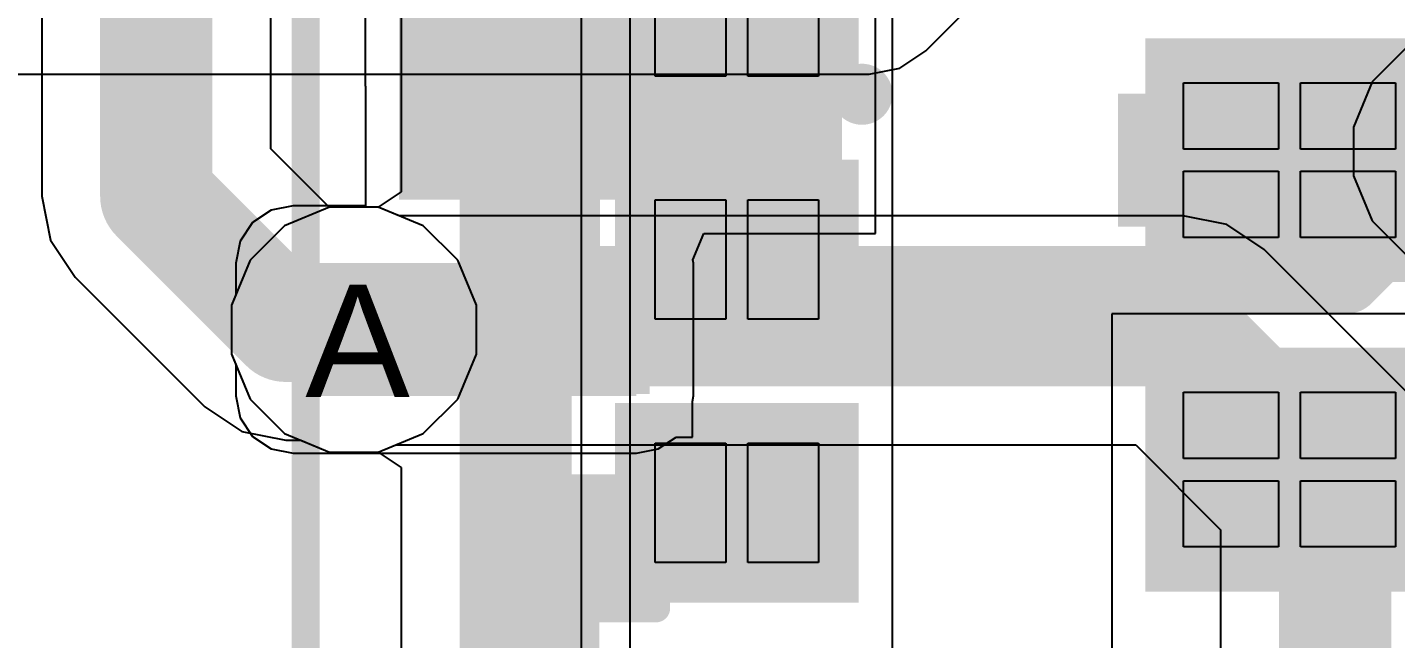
# Model space of a CAD drawing. Header units: inches. Extents: x 0 to 208, y 0 to 213.
# Drawn here: x 4.582 to 4.8257, y 1.5502 to 1.6591 of the extents above; entities that cross this region are included whole.
import ezdxf

# ---------------------------------------------------------------- set-up
doc = ezdxf.new("R2010")
doc.units = ezdxf.units.IN
doc.header["$MEASUREMENT"] = 0
for name, color, linetype in [('Bottom Layer', 5, 'Continuous'), ('Bottom Overlay', 54, 'Continuous'), ('Bottom Paste', 16, 'Continuous'), ('Bottom Solder', 6, 'Continuous'), ('Drill Drawing', 1, 'Continuous'), ('L2_GND1', 16, 'Continuous'), ('L3_SIG1', 76, 'Continuous'), ('L4_PWR', 90, 'Continuous'), ('L5_GND2', 156, 'Continuous'), ('L6_SIG2', 130, 'Continuous'), ('L7_GND3', 216, 'Continuous'), ('Top Layer', 1, 'Continuous'), ('Top Overlay', 2, 'Continuous'), ('Top Paste', 8, 'Continuous'), ('Top Solder', 216, 'Continuous'), ('Via Holes', 16, 'Continuous')]:
    doc.layers.add(name, color=color, linetype=linetype)
doc.styles.add('Arial', font='', dxfattribs={"height": 0.2})
doc.styles.get('Arial').set_extended_font_data('Arial')

# ---------------------------------------------------------------- blocks, each defined once
blk = doc.blocks.new('TXB0102DCUT_B_253')
at = {"layer": 'Bottom Layer'}
for points in [[(-0.07677, 0.03543), (-0.04528, 0.03543), (-0.04528, 0.02362), (-0.07677, 0.02362)], [(0.04527, 0.03543), (0.07677, 0.03543), (0.07677, 0.02362), (0.04527, 0.02362)], [(-0.07677, 0.01575), (-0.04528, 0.01575), (-0.04528, 0.00394), (-0.07677, 0.00394)], [(0.04527, 0.01575), (0.07677, 0.01575), (0.07677, 0.00394), (0.04527, 0.00394)], [(-0.07677, -0.00394), (-0.04528, -0.00394), (-0.04528, -0.01575), (-0.07677, -0.01575)], [(0.04527, -0.00394), (0.07677, -0.00394), (0.07677, -0.01575), (0.04527, -0.01575)], [(-0.07677, -0.02362), (-0.04528, -0.02362), (-0.04528, -0.03543), (-0.07677, -0.03543)], [(0.04527, -0.02362), (0.07677, -0.02362), (0.07677, -0.03543), (0.04527, -0.03543)]]:
    blk.add_hatch(color=5, dxfattribs=at).paths.add_polyline_path(points)
at = {"layer": 'Bottom Paste'}
for points in [[(-0.07677, 0.03543), (-0.04528, 0.03543), (-0.04528, 0.02362), (-0.07677, 0.02362)], [(0.04527, 0.03543), (0.07677, 0.03543), (0.07677, 0.02362), (0.04527, 0.02362)], [(-0.07677, 0.01575), (-0.04528, 0.01575), (-0.04528, 0.00394), (-0.07677, 0.00394)], [(0.04527, 0.01575), (0.07677, 0.01575), (0.07677, 0.00394), (0.04527, 0.00394)], [(-0.07677, -0.00394), (-0.04528, -0.00394), (-0.04528, -0.01575), (-0.07677, -0.01575)], [(0.04527, -0.00394), (0.07677, -0.00394), (0.07677, -0.01575), (0.04527, -0.01575)], [(-0.07677, -0.02362), (-0.04528, -0.02362), (-0.04528, -0.03543), (-0.07677, -0.03543)], [(0.04527, -0.02362), (0.07677, -0.02362), (0.07677, -0.03543), (0.04527, -0.03543)]]:
    blk.add_hatch(color=16, dxfattribs=at).paths.add_polyline_path(points)
at = {"layer": 'Bottom Solder'}
for points in [[(-0.08077, 0.03943), (-0.04128, 0.03943), (-0.04128, 0.01962), (-0.08077, 0.01962)], [(0.04127, 0.03943), (0.08077, 0.03943), (0.08077, 0.01962), (0.04127, 0.01962)], [(-0.08077, 0.01975), (-0.04128, 0.01975), (-0.04128, -0.00006), (-0.08077, -0.00006)], [(0.04127, 0.01975), (0.08077, 0.01975), (0.08077, -0.00006), (0.04127, -0.00006)], [(-0.08077, 0.00006), (-0.04128, 0.00006), (-0.04128, -0.01975), (-0.08077, -0.01975)], [(0.04127, 0.00006), (0.08077, 0.00006), (0.08077, -0.01975), (0.04127, -0.01975)], [(-0.08077, -0.01962), (-0.04128, -0.01962), (-0.04128, -0.03943), (-0.08077, -0.03943)], [(0.04127, -0.01962), (0.08077, -0.01962), (0.08077, -0.03943), (0.04127, -0.03943)]]:
    blk.add_hatch(color=6, dxfattribs=at).paths.add_polyline_path(points)
at = {"layer": 'Bottom Overlay'}
for points in [[(-0.041, 0.041, 0.005, 0.005, 0), (0.038, 0.041, 0.005, 0.005, 0)], [(-0.041, -0.041, 0.005, 0.005, 0), (0.038, -0.041, 0.005, 0.005, 0)]]:
    blk.add_lwpolyline(points, format="xyseb", dxfattribs=at)
for points in [[(-0.04225, 0.041, 0.0025, 0.0025, 1), (-0.03975, 0.041, 0.0025, 0.0025, 1)], [(0.03675, 0.041, 0.0025, 0.0025, 1), (0.03925, 0.041, 0.0025, 0.0025, 1)], [(-0.0605, -0.043, 0.00787, 0.00787, 1), (-0.0635, -0.043, 0.00787, 0.00787, 1)], [(-0.04225, -0.041, 0.0025, 0.0025, 1), (-0.03975, -0.041, 0.0025, 0.0025, 1)], [(0.03675, -0.041, 0.0025, 0.0025, 1), (0.03925, -0.041, 0.0025, 0.0025, 1)], [(-0.06547, -0.043, 0.00394, 0.00394, 1), (-0.06153, -0.043, 0.00394, 0.00394, 1)], [(-0.06247, -0.043, 0.00394, 0.00394, 1), (-0.05853, -0.043, 0.00394, 0.00394, 1)]]:
    blk.add_lwpolyline(points, format="xyseb", close=True, dxfattribs=at)
blk = doc.blocks.new('A7682E_254')
at = {"layer": 'Top Layer'}
for points in [[(-0.32677, 0.12205), (-0.29134, 0.12205), (-0.29134, 0.09449), (-0.32677, 0.09449)], [(-0.23228, 0.10039), (-0.18898, 0.10039), (-0.18898, 0.06496), (-0.23228, 0.06496)], [(-0.32677, 0.07874), (-0.29134, 0.07874), (-0.29134, 0.05118), (-0.32677, 0.05118)], [(-0.23228, 0.04528), (-0.18898, 0.04528), (-0.18898, 0.00984), (-0.23228, 0.00984)], [(-0.32677, 0.03543), (-0.29134, 0.03543), (-0.29134, 0.00787), (-0.32677, 0.00787)]]:
    blk.add_hatch(color=1, dxfattribs=at).paths.add_polyline_path(points)
at = {"layer": 'Top Solder'}
for points in [[(-0.33077, 0.12605), (-0.28734, 0.12605), (-0.28734, 0.09049), (-0.33077, 0.09049)], [(-0.23628, 0.10439), (-0.18498, 0.10439), (-0.18498, 0.06096), (-0.23628, 0.06096)], [(-0.33077, 0.08274), (-0.28734, 0.08274), (-0.28734, 0.04718), (-0.33077, 0.04718)], [(-0.23628, 0.04928), (-0.18498, 0.04928), (-0.18498, 0.00584), (-0.23628, 0.00584)], [(-0.33077, 0.03943), (-0.28734, 0.03943), (-0.28734, 0.00387), (-0.33077, 0.00387)]]:
    blk.add_hatch(color=216, dxfattribs=at).paths.add_polyline_path(points)
at = {"layer": 'Top Overlay'}
blk.add_lwpolyline([(-0.38583, -0.38583, 0.005, 0.005, 0), (-0.38583, 0.38582, 0.005, 0.005, 0)], format="xyseb", dxfattribs=at)
at = {"layer": 'Top Paste'}
for p, q in [((-0.32362, 0.09764), (-0.32362, 0.1189)), ((-0.31102, 0.1189), (-0.31102, 0.09764)), ((-0.30709, 0.09764), (-0.30709, 0.1189)), ((-0.29449, 0.1189), (-0.29449, 0.09764)), ((-0.31102, 0.09764), (-0.32362, 0.09764)), ((-0.29449, 0.09764), (-0.30709, 0.09764)), ((-0.22953, 0.08465), (-0.22953, 0.09646)), ((-0.22953, 0.09646), (-0.2126, 0.09646)), ((-0.2126, 0.09646), (-0.2126, 0.08465)), ((-0.20866, 0.08465), (-0.20866, 0.09646)), ((-0.20866, 0.09646), (-0.19173, 0.09646)), ((-0.19173, 0.09646), (-0.19173, 0.08465)), ((-0.2126, 0.08465), (-0.22953, 0.08465)), ((-0.19173, 0.08465), (-0.20866, 0.08465)), ((-0.22953, 0.0689), (-0.22953, 0.08071)), ((-0.22953, 0.08071), (-0.2126, 0.08071)), ((-0.2126, 0.08071), (-0.2126, 0.0689)), ((-0.20866, 0.0689), (-0.20866, 0.08071)), ((-0.20866, 0.08071), (-0.19173, 0.08071)), ((-0.19173, 0.08071), (-0.19173, 0.0689)), ((-0.32362, 0.05433), (-0.32362, 0.07559)), ((-0.32362, 0.07559), (-0.31102, 0.07559)), ((-0.31102, 0.07559), (-0.31102, 0.05433)), ((-0.30709, 0.05433), (-0.30709, 0.07559)), ((-0.30709, 0.07559), (-0.29449, 0.07559)), ((-0.29449, 0.07559), (-0.29449, 0.05433)), ((-0.2126, 0.0689), (-0.22953, 0.0689)), ((-0.19173, 0.0689), (-0.20866, 0.0689)), ((-0.31102, 0.05433), (-0.32362, 0.05433)), ((-0.29449, 0.05433), (-0.30709, 0.05433)), ((-0.22953, 0.02953), (-0.22953, 0.04134)), ((-0.22953, 0.04134), (-0.2126, 0.04134)), ((-0.2126, 0.04134), (-0.2126, 0.02953)), ((-0.20866, 0.02953), (-0.20866, 0.04134)), ((-0.20866, 0.04134), (-0.19173, 0.04134)), ((-0.19173, 0.04134), (-0.19173, 0.02953)), ((-0.32362, 0.01102), (-0.32362, 0.03228)), ((-0.32362, 0.03228), (-0.31102, 0.03228)), ((-0.31102, 0.03228), (-0.31102, 0.01102)), ((-0.30709, 0.01102), (-0.30709, 0.03228)), ((-0.30709, 0.03228), (-0.29449, 0.03228)), ((-0.29449, 0.03228), (-0.29449, 0.01102)), ((-0.2126, 0.02953), (-0.22953, 0.02953)), ((-0.19173, 0.02953), (-0.20866, 0.02953)), ((-0.22953, 0.01378), (-0.22953, 0.02559)), ((-0.22953, 0.02559), (-0.2126, 0.02559)), ((-0.2126, 0.02559), (-0.2126, 0.01378)), ((-0.20866, 0.01378), (-0.20866, 0.02559)), ((-0.20866, 0.02559), (-0.19173, 0.02559)), ((-0.19173, 0.02559), (-0.19173, 0.01378)), ((-0.2126, 0.01378), (-0.22953, 0.01378)), ((-0.19173, 0.01378), (-0.20866, 0.01378)), ((-0.31102, 0.01102), (-0.32362, 0.01102)), ((-0.29449, 0.01102), (-0.30709, 0.01102))]:
    blk.add_line(p, q, dxfattribs=at)
blk = doc.blocks.new('CAP_0402_B_294')
at = {"layer": 'Bottom Layer'}
for points in [[(-0.0095, 0.0125), (-0.0095, -0.0125), (-0.0275, -0.0125), (-0.0275, 0.0125)], [(0.0275, 0.0125), (0.0275, -0.0125), (0.0095, -0.0125), (0.0095, 0.0125)]]:
    blk.add_hatch(color=5, dxfattribs=at).paths.add_polyline_path(points)
at = {"layer": 'Bottom Paste'}
for points in [[(-0.0095, 0.0125), (-0.0095, -0.0125), (-0.0275, -0.0125), (-0.0275, 0.0125)], [(0.0275, 0.0125), (0.0275, -0.0125), (0.0095, -0.0125), (0.0095, 0.0125)]]:
    blk.add_hatch(color=16, dxfattribs=at).paths.add_polyline_path(points)
at = {"layer": 'Bottom Solder'}
for points in [[(-0.00714, 0.01486), (-0.00714, -0.01486), (-0.02986, -0.01486), (-0.02986, 0.01486)], [(0.02986, 0.01486), (0.02986, -0.01486), (0.00714, -0.01486), (0.00714, 0.01486)]]:
    blk.add_hatch(color=6, dxfattribs=at).paths.add_polyline_path(points)
at = {"layer": 'Bottom Overlay'}
for points in [[(-0.011, 0.016, 0.005, 0.005, 0), (-0.031, 0.016, 0.005, 0.005, 0)], [(-0.031, -0.016, 0.005, 0.005, 0), (-0.031, 0.016, 0.005, 0.005, 0)], [(0.031, 0.016, 0.005, 0.005, 0), (0.011, 0.016, 0.005, 0.005, 0)], [(0.031, -0.016, 0.005, 0.005, 0), (0.031, 0.016, 0.005, 0.005, 0)], [(-0.011, -0.016, 0.005, 0.005, 0), (-0.031, -0.016, 0.005, 0.005, 0)], [(0.031, -0.016, 0.005, 0.005, 0), (0.011, -0.016, 0.005, 0.005, 0)]]:
    blk.add_lwpolyline(points, format="xyseb", dxfattribs=at)
for points in [[(-0.03225, 0.016, 0.0025, 0.0025, 1), (-0.02975, 0.016, 0.0025, 0.0025, 1)], [(-0.03225, 0.016, 0.0025, 0.0025, 1), (-0.02975, 0.016, 0.0025, 0.0025, 1)], [(-0.01225, 0.016, 0.0025, 0.0025, 1), (-0.00975, 0.016, 0.0025, 0.0025, 1)], [(0.00975, 0.016, 0.0025, 0.0025, 1), (0.01225, 0.016, 0.0025, 0.0025, 1)], [(0.02975, 0.016, 0.0025, 0.0025, 1), (0.03225, 0.016, 0.0025, 0.0025, 1)], [(0.02975, 0.016, 0.0025, 0.0025, 1), (0.03225, 0.016, 0.0025, 0.0025, 1)], [(-0.03225, -0.016, 0.0025, 0.0025, 1), (-0.02975, -0.016, 0.0025, 0.0025, 1)], [(-0.03225, -0.016, 0.0025, 0.0025, 1), (-0.02975, -0.016, 0.0025, 0.0025, 1)], [(-0.01225, -0.016, 0.0025, 0.0025, 1), (-0.00975, -0.016, 0.0025, 0.0025, 1)], [(0.00975, -0.016, 0.0025, 0.0025, 1), (0.01225, -0.016, 0.0025, 0.0025, 1)], [(0.02975, -0.016, 0.0025, 0.0025, 1), (0.03225, -0.016, 0.0025, 0.0025, 1)], [(0.02975, -0.016, 0.0025, 0.0025, 1), (0.03225, -0.016, 0.0025, 0.0025, 1)]]:
    blk.add_lwpolyline(points, format="xyseb", close=True, dxfattribs=at)

msp = doc.modelspace()

# ---------------------------------------------------------------- hatches: boundary and pattern name
at = {"layer": 'Bottom Layer'}
h = msp.add_hatch(color=5, dxfattribs=at)
edge = h.paths.add_edge_path()
edge.add_arc((4.64019, 1.60525), 0.01181, 0, 360)
msp.add_hatch(color=5, dxfattribs=at).paths.add_polyline_path([(4.6905, 1.59344), (4.6905, 1.6171), (4.62935, 1.6171), (4.62935, 1.59344)])
at = {"layer": 'L2_GND1'}
h = msp.add_hatch(color=16, dxfattribs=at)
edge = h.paths.add_edge_path()
edge.add_arc((4.64019, 1.60525), 0.01181, 0, 360)
at = {"layer": 'L3_SIG1'}
h = msp.add_hatch(color=76, dxfattribs=at)
edge = h.paths.add_edge_path()
edge.add_arc((4.64019, 1.60525), 0.01181, 0, 360)
at = {"layer": 'L4_PWR'}
h = msp.add_hatch(color=90, dxfattribs=at)
edge = h.paths.add_edge_path()
edge.add_arc((4.64019, 1.60525), 0.01181, 0, 360)
at = {"layer": 'L5_GND2'}
h = msp.add_hatch(color=156, dxfattribs=at)
edge = h.paths.add_edge_path()
edge.add_arc((4.64019, 1.60525), 0.01181, 0, 360)
at = {"layer": 'L6_SIG2'}
h = msp.add_hatch(color=130, dxfattribs=at)
edge = h.paths.add_edge_path()
edge.add_arc((4.64019, 1.60525), 0.01181, 0, 360)
at = {"layer": 'L7_GND3'}
h = msp.add_hatch(color=216, dxfattribs=at)
edge = h.paths.add_edge_path()
edge.add_arc((4.64019, 1.60525), 0.01181, 0, 360)
at = {"layer": 'Top Layer'}
msp.add_hatch(color=1, dxfattribs=at).paths.add_polyline_path([(4.77627, 1.64727), (4.77627, 1.6236), (4.80688, 1.6236), (4.80688, 1.64727)])
h = msp.add_hatch(color=1, dxfattribs=at)
edge = h.paths.add_edge_path()
edge.add_arc((4.64019, 1.60525), 0.01181, 0, 360)
at = {"layer": 'Via Holes'}
h = msp.add_hatch(color=7, dxfattribs=at)
edge = h.paths.add_edge_path()
edge.add_arc((4.64019, 1.60525), 0.00591, 0, 360)

# ---------------------------------------------------------------- linework, layer by layer
at = {"layer": 'Bottom Layer'}
for p, q in [((4.73311, 1.62239), (4.73311, 1.66792)), ((4.64218, 1.664), (4.64218, 1.64881)), ((4.64218, 1.64881), (4.64224, 1.64851)), ((4.64224, 1.64851), (4.64224, 1.6273)), ((4.62545, 1.62652), (4.62215, 1.62431)), ((4.62935, 1.6273), (4.62545, 1.62652)), ((4.64224, 1.6273), (4.62935, 1.6273)), ((4.62215, 1.62431), (4.61994, 1.621)), ((4.61994, 1.621), (4.61916, 1.6171)), ((4.70058, 1.61769), (4.70251, 1.62235)), ((4.70251, 1.62235), (4.70253, 1.62239)), ((4.70253, 1.62239), (4.70478, 1.62239)), ((4.70478, 1.62239), (4.73311, 1.62239)), ((4.61916, 1.6171), (4.61916, 1.61147)), ((4.70069, 1.6171), (4.70058, 1.61769)), ((4.70069, 1.59344), (4.70069, 1.6171)), ((4.61916, 1.61147), (4.61838, 1.60959)), ((4.61838, 1.60959), (4.61838, 1.60091)), ((4.61838, 1.60091), (4.61916, 1.59903)), ((4.61916, 1.59903), (4.61916, 1.59344)), ((4.61916, 1.59344), (4.61994, 1.58954)), ((4.7005, 1.59245), (4.70069, 1.59344)), ((4.7005, 1.58613), (4.7005, 1.59245)), ((4.61994, 1.58954), (4.62215, 1.58623)), ((4.62215, 1.58623), (4.62545, 1.58402)), ((4.62545, 1.58402), (4.62935, 1.58324)), ((4.6905, 1.58324), (4.6944, 1.58402)), ((4.6944, 1.58402), (4.69756, 1.58613)), ((4.69756, 1.58613), (4.7005, 1.58613)), ((4.62935, 1.58324), (4.6905, 1.58324))]:
    msp.add_line(p, q, dxfattribs=at)
for points in [[(4.65748, 1.64881, 0.01, 0.01, 0), (4.65748, 1.67034, 0.01, 0.01, 0)], [(4.7172, 1.64814, 0.008, 0.008, 0), (4.7172, 1.6722, 0.008, 0.008, 0)], [(4.65748, 1.64881, 0.01, 0.01, 0), (4.65815, 1.64814, 0.01, 0.01, 0)], [(4.67793, 1.6322, 0.012, 0.012, 0), (4.67793, 1.64814, 0.012, 0.012, 0)], [(4.69752, 1.64814, 0.012, 0.012, 0), (4.69761, 1.64805, 0.012, 0.012, 0)], [(4.69761, 1.63048, 0.012, 0.012, 0), (4.69761, 1.64805, 0.012, 0.012, 0)], [(4.81713, 1.61413, 0.012, 0.012, 0), (4.84, 1.637, 0.012, 0.012, 0)], [(4.67793, 1.6322, 0.012, 0.012, 0), (4.678, 1.63213, 0.012, 0.012, 0)], [(4.678, 1.60513, 0.012, 0.012, 0), (4.678, 1.63213, 0.012, 0.012, 0)], [(4.69761, 1.63048, 0.012, 0.012, 0), (4.71396, 1.61413, 0.012, 0.012, 0)], [(4.71396, 1.61413, 0.012, 0.012, 0), (4.81713, 1.61413, 0.012, 0.012, 0)], [(4.67792, 1.56805, 0.012, 0.012, 0), (4.678, 1.56813, 0.012, 0.012, 0)], [(4.67792, 1.48789, 0.012, 0.012, 0), (4.67792, 1.56805, 0.012, 0.012, 0)]]:
    msp.add_lwpolyline(points, format="xyseb", dxfattribs=at)
for points in [[(4.65498, 1.64881, 0.005, 0.005, 1), (4.65998, 1.64881, 0.005, 0.005, 1)], [(4.65498, 1.64881, 0.005, 0.005, 1), (4.65998, 1.64881, 0.005, 0.005, 1)], [(4.65565, 1.64814, 0.005, 0.005, 1), (4.66065, 1.64814, 0.005, 0.005, 1)], [(4.67493, 1.64814, 0.006, 0.006, 1), (4.68093, 1.64814, 0.006, 0.006, 1)], [(4.69452, 1.64814, 0.006, 0.006, 1), (4.70052, 1.64814, 0.006, 0.006, 1)], [(4.69461, 1.64805, 0.006, 0.006, 1), (4.70061, 1.64805, 0.006, 0.006, 1)], [(4.69461, 1.64805, 0.006, 0.006, 1), (4.70061, 1.64805, 0.006, 0.006, 1)], [(4.7152, 1.64814, 0.004, 0.004, 1), (4.7192, 1.64814, 0.004, 0.004, 1)], [(4.67493, 1.6322, 0.006, 0.006, 1), (4.68093, 1.6322, 0.006, 0.006, 1)], [(4.67493, 1.6322, 0.006, 0.006, 1), (4.68093, 1.6322, 0.006, 0.006, 1)], [(4.675, 1.63213, 0.006, 0.006, 1), (4.681, 1.63213, 0.006, 0.006, 1)], [(4.675, 1.63213, 0.006, 0.006, 1), (4.681, 1.63213, 0.006, 0.006, 1)], [(4.69461, 1.63048, 0.006, 0.006, 1), (4.70061, 1.63048, 0.006, 0.006, 1)], [(4.69461, 1.63048, 0.006, 0.006, 1), (4.70061, 1.63048, 0.006, 0.006, 1)], [(4.71096, 1.61413, 0.006, 0.006, 1), (4.71696, 1.61413, 0.006, 0.006, 1)], [(4.71096, 1.61413, 0.006, 0.006, 1), (4.71696, 1.61413, 0.006, 0.006, 1)], [(4.81413, 1.61413, 0.006, 0.006, 1), (4.82013, 1.61413, 0.006, 0.006, 1)], [(4.81413, 1.61413, 0.006, 0.006, 1), (4.82013, 1.61413, 0.006, 0.006, 1)], [(4.675, 1.60513, 0.006, 0.006, 1), (4.681, 1.60513, 0.006, 0.006, 1)], [(4.67492, 1.56805, 0.006, 0.006, 1), (4.68092, 1.56805, 0.006, 0.006, 1)], [(4.67492, 1.56805, 0.006, 0.006, 1), (4.68092, 1.56805, 0.006, 0.006, 1)], [(4.675, 1.56813, 0.006, 0.006, 1), (4.681, 1.56813, 0.006, 0.006, 1)]]:
    msp.add_lwpolyline(points, format="xyseb", close=True, dxfattribs=at)
at = {"layer": 'L2_GND1'}
for p, q in [((4.63585, 1.62706), (4.62783, 1.62374)), ((4.64453, 1.62706), (4.63585, 1.62706)), ((4.65254, 1.62374), (4.64453, 1.62706)), ((4.62783, 1.62374), (4.6217, 1.61761)), ((4.65868, 1.61761), (4.65254, 1.62374)), ((4.6217, 1.61761), (4.61838, 1.60959)), ((4.662, 1.60959), (4.65868, 1.61761)), ((4.61838, 1.60959), (4.61838, 1.60091)), ((4.662, 1.60091), (4.662, 1.60959)), ((4.61838, 1.60091), (4.6217, 1.5929)), ((4.65868, 1.5929), (4.662, 1.60091)), ((4.6217, 1.5929), (4.62783, 1.58676)), ((4.65254, 1.58676), (4.65868, 1.5929)), ((4.62783, 1.58676), (4.63585, 1.58344)), ((4.64453, 1.58344), (4.65254, 1.58676)), ((4.63585, 1.58344), (4.64453, 1.58344))]:
    msp.add_line(p, q, dxfattribs=at)
at = {"layer": 'L3_SIG1'}
for p, q in [((4.74204, 1.65491), (4.75332, 1.66619)), ((4.73741, 1.65181), (4.74204, 1.65491)), ((4.56737, 1.65073), (4.73195, 1.65073)), ((4.73195, 1.65073), (4.73741, 1.65181)), ((4.73195, 1.65073), (4.73195, 1.65073)), ((4.63585, 1.62706), (4.62783, 1.62374)), ((4.64453, 1.62706), (4.63585, 1.62706)), ((4.65254, 1.62374), (4.64453, 1.62706)), ((4.62783, 1.62374), (4.6217, 1.61761)), ((4.65868, 1.61761), (4.65254, 1.62374)), ((4.6217, 1.61761), (4.61838, 1.60959)), ((4.662, 1.60959), (4.65868, 1.61761)), ((4.61838, 1.60959), (4.61838, 1.60091)), ((4.662, 1.60091), (4.662, 1.60959)), ((4.61838, 1.60091), (4.6217, 1.5929)), ((4.65868, 1.5929), (4.662, 1.60091)), ((4.6217, 1.5929), (4.62783, 1.58676)), ((4.65254, 1.58676), (4.65868, 1.5929)), ((4.62783, 1.58676), (4.63585, 1.58344)), ((4.64453, 1.58344), (4.65254, 1.58676)), ((4.63585, 1.58344), (4.64453, 1.58344))]:
    msp.add_line(p, q, dxfattribs=at)
at = {"layer": 'L4_PWR'}
for p, q in [((4.58461, 1.7934), (4.58461, 1.629)), ((4.62539, 1.63745), (4.62539, 1.66762)), ((4.82764, 1.65549), (4.82151, 1.64936)), ((4.82151, 1.64936), (4.81819, 1.64134)), ((4.81819, 1.64134), (4.81819, 1.63266)), ((4.6358, 1.62704), (4.62539, 1.63745)), ((4.81819, 1.63266), (4.82151, 1.62465)), ((4.58461, 1.629), (4.58616, 1.6212)), ((4.63585, 1.62706), (4.6358, 1.62704)), ((4.64453, 1.62706), (4.63585, 1.62706)), ((4.64824, 1.62552), (4.64453, 1.62706)), ((4.78787, 1.62552), (4.64824, 1.62552)), ((4.79567, 1.62397), (4.78787, 1.62552)), ((4.80229, 1.61955), (4.79567, 1.62397)), ((4.82151, 1.62465), (4.82764, 1.61851)), ((4.58616, 1.6212), (4.59058, 1.61458)), ((4.82936, 1.59248), (4.80229, 1.61955)), ((4.59058, 1.61458), (4.61364, 1.59152)), ((4.61364, 1.59152), (4.62025, 1.5871)), ((4.62025, 1.5871), (4.62806, 1.58555)), ((4.62806, 1.58555), (4.63075, 1.58555)), ((4.63075, 1.58555), (4.63585, 1.58344)), ((4.64453, 1.58344), (4.64766, 1.58474)), ((4.64766, 1.58474), (4.77942, 1.58474)), ((4.77942, 1.58474), (4.79455, 1.56961)), ((4.63585, 1.58344), (4.64453, 1.58344)), ((4.79455, 1.56961), (4.79455, 1.30933))]:
    msp.add_line(p, q, dxfattribs=at)
for points in [[(4.605, 1.629, 0.02, 0.02, 0), (4.605, 1.7934, 0.02, 0.02, 0)], [(4.605, 1.629, 0.02, 0.02, 0), (4.62806, 1.60594, 0.02, 0.02, 0)], [(4.62806, 1.60594, 0.02, 0.02, 0), (4.6395, 1.60594, 0.02, 0.02, 0)], [(4.6395, 1.60594, 0.02, 0.02, 0), (4.64019, 1.60525, 0.02, 0.02, 0)], [(4.64231, 1.60513, 0.02, 0.02, 0), (4.78787, 1.60513, 0.02, 0.02, 0)], [(4.78787, 1.60513, 0.02, 0.02, 0), (4.81494, 1.57806, 0.02, 0.02, 0)], [(4.81494, 1.30157, 0.02, 0.02, 0), (4.81494, 1.57806, 0.02, 0.02, 0)]]:
    msp.add_lwpolyline(points, format="xyseb", dxfattribs=at)
for points in [[(4.6, 1.629, 0.01, 0.01, 1), (4.61, 1.629, 0.01, 0.01, 1)], [(4.6, 1.629, 0.01, 0.01, 1), (4.61, 1.629, 0.01, 0.01, 1)], [(4.62306, 1.60594, 0.01, 0.01, 1), (4.63306, 1.60594, 0.01, 0.01, 1)], [(4.62306, 1.60594, 0.01, 0.01, 1), (4.63306, 1.60594, 0.01, 0.01, 1)], [(4.6345, 1.60594, 0.01, 0.01, 1), (4.6445, 1.60594, 0.01, 0.01, 1)], [(4.6345, 1.60594, 0.01, 0.01, 1), (4.6445, 1.60594, 0.01, 0.01, 1)], [(4.63519, 1.60525, 0.01, 0.01, 1), (4.64519, 1.60525, 0.01, 0.01, 1)], [(4.63731, 1.60513, 0.01, 0.01, 1), (4.64731, 1.60513, 0.01, 0.01, 1)], [(4.78287, 1.60513, 0.01, 0.01, 1), (4.79287, 1.60513, 0.01, 0.01, 1)], [(4.78287, 1.60513, 0.01, 0.01, 1), (4.79287, 1.60513, 0.01, 0.01, 1)], [(4.80994, 1.57806, 0.01, 0.01, 1), (4.81994, 1.57806, 0.01, 0.01, 1)], [(4.80994, 1.57806, 0.01, 0.01, 1), (4.81994, 1.57806, 0.01, 0.01, 1)]]:
    msp.add_lwpolyline(points, format="xyseb", close=True, dxfattribs=at)
at = {"layer": 'L5_GND2'}
for p, q in [((4.63585, 1.62706), (4.62783, 1.62374)), ((4.64453, 1.62706), (4.63585, 1.62706)), ((4.65254, 1.62374), (4.64453, 1.62706)), ((4.62783, 1.62374), (4.6217, 1.61761)), ((4.65868, 1.61761), (4.65254, 1.62374)), ((4.6217, 1.61761), (4.61838, 1.60959)), ((4.662, 1.60959), (4.65868, 1.61761)), ((4.61838, 1.60959), (4.61838, 1.60091)), ((4.662, 1.60091), (4.662, 1.60959)), ((4.61838, 1.60091), (4.6217, 1.5929)), ((4.65868, 1.5929), (4.662, 1.60091)), ((4.6217, 1.5929), (4.62783, 1.58676)), ((4.65254, 1.58676), (4.65868, 1.5929)), ((4.62783, 1.58676), (4.63585, 1.58344)), ((4.64453, 1.58344), (4.65254, 1.58676)), ((4.63585, 1.58344), (4.64453, 1.58344))]:
    msp.add_line(p, q, dxfattribs=at)
at = {"layer": 'L6_SIG2'}
for p, q in [((4.68939, 1.53981), (4.68939, 1.70424)), ((4.64861, 1.66778), (4.64861, 1.62979)), ((4.64861, 1.62979), (4.64453, 1.62706)), ((4.63585, 1.62706), (4.62783, 1.62374)), ((4.64453, 1.62706), (4.63585, 1.62706)), ((4.62783, 1.62374), (4.6217, 1.61761)), ((4.6217, 1.61761), (4.61838, 1.60959)), ((4.61838, 1.60959), (4.61838, 1.60091)), ((4.61838, 1.60091), (4.6217, 1.5929)), ((4.6217, 1.5929), (4.62783, 1.58676)), ((4.62783, 1.58676), (4.63585, 1.58344)), ((4.63585, 1.58344), (4.64453, 1.58344)), ((4.64453, 1.58344), (4.64861, 1.58071)), ((4.64861, 1.58071), (4.64861, 1.54826))]:
    msp.add_line(p, q, dxfattribs=at)
msp.add_lwpolyline([(4.669, 1.53981, 0.02, 0.02, 0), (4.669, 1.712, 0.02, 0.02, 0)], format="xyseb", dxfattribs=at)
at = {"layer": 'L7_GND3'}
for p, q in [((4.63585, 1.62706), (4.62783, 1.62374)), ((4.64453, 1.62706), (4.63585, 1.62706)), ((4.65254, 1.62374), (4.64453, 1.62706)), ((4.62783, 1.62374), (4.6217, 1.61761)), ((4.65868, 1.61761), (4.65254, 1.62374)), ((4.6217, 1.61761), (4.61838, 1.60959)), ((4.662, 1.60959), (4.65868, 1.61761)), ((4.61838, 1.60959), (4.61838, 1.60091)), ((4.662, 1.60091), (4.662, 1.60959)), ((4.61838, 1.60091), (4.6217, 1.5929)), ((4.65868, 1.5929), (4.662, 1.60091)), ((4.6217, 1.5929), (4.62783, 1.58676)), ((4.65254, 1.58676), (4.65868, 1.5929)), ((4.62783, 1.58676), (4.63585, 1.58344)), ((4.64453, 1.58344), (4.65254, 1.58676)), ((4.63585, 1.58344), (4.64453, 1.58344))]:
    msp.add_line(p, q, dxfattribs=at)
at = {"layer": 'Top Layer'}
for p, q in [((4.68068, 1.68873), (4.68068, 1.63726)), ((4.73611, 1.63726), (4.73611, 1.66892)), ((4.68068, 1.63726), (4.68068, 1.59395)), ((4.73611, 1.59395), (4.73611, 1.63726)), ((4.63585, 1.62706), (4.62783, 1.62374)), ((4.64453, 1.62706), (4.63585, 1.62706)), ((4.65254, 1.62374), (4.64453, 1.62706)), ((4.62783, 1.62374), (4.6217, 1.61761)), ((4.65868, 1.61761), (4.65254, 1.62374)), ((4.6217, 1.61761), (4.61838, 1.60959)), ((4.662, 1.60959), (4.65868, 1.61761)), ((4.61838, 1.60959), (4.61838, 1.60091)), ((4.662, 1.60091), (4.662, 1.60959)), ((4.83847, 1.60805), (4.77516, 1.60805)), ((4.77516, 1.60805), (4.77516, 1.55262)), ((4.61838, 1.60091), (4.6217, 1.5929)), ((4.65868, 1.5929), (4.662, 1.60091)), ((4.68068, 1.59395), (4.68068, 1.55065)), ((4.73611, 1.55065), (4.73611, 1.59395)), ((4.6217, 1.5929), (4.62783, 1.58676)), ((4.65254, 1.58676), (4.65868, 1.5929)), ((4.62783, 1.58676), (4.63585, 1.58344)), ((4.64453, 1.58344), (4.65254, 1.58676)), ((4.63585, 1.58344), (4.64453, 1.58344)), ((4.77516, 1.55262), (4.77516, 1.4975)), ((4.68068, 1.55065), (4.68068, 1.50734)), ((4.73611, 1.50734), (4.73611, 1.55065))]:
    msp.add_line(p, q, dxfattribs=at)

# ---------------------------------------------------------------- block references
msp.add_blockref('A7682E_254', (5.01745, 1.55277))
for name, p, rotation in [('TXB0102DCUT_B_253', (4.68768, 1.70917), 90), ('CAP_0402_B_294', (4.678, 1.58663), 270)]:
    msp.add_blockref(name, p, dxfattribs=dict(rotation=rotation))

# ---------------------------------------------------------------- texts
at = {"layer": 'Drill Drawing', "style": 'Arial'}
msp.add_text('A', height=0.02, dxfattribs=at).set_placement((4.63153, 1.59325))

doc.saveas('drawing.dxf')
